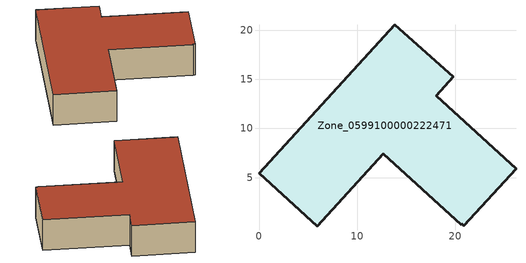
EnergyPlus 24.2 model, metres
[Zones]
Zone_0599100000222471
 floor ground (C_G): 20.86,0.09 20.65,0.28 20.57,0.19 12.66,7.42 5.91,0.04 0,5.43 13.84,20.57 19.8,15.24 18.04,13.31 26.16,5.89 z0
 wall outside (C_F): 13.84,20.57 0,5.43 5.91,0.04 12.66,7.42 20.57,0.19 20.65,0.28 20.86,0.09 26.16,5.89 18.04,13.31 19.8,15.24 13.84,20.57 z0:4.47
 roof outside (C_R): 20.65,0.28 20.86,0.09 26.16,5.89 18.04,13.31 19.8,15.24 13.84,20.57 0,5.43 5.91,0.04 12.66,7.42 20.57,0.19 z4.47
[BUILDING]
Pand.0599100000222471: North Axis=0; Terrain=City; Loads Convergence Tolerance Value=0.04; Temperature Convergence Tolerance Value=0.4; Solar Distribution=FullExterior; Maximum Number of Warmup Days=25; Minimum Number of Warmup Days=1
[Site:Location]
Rotterdam.The.Hague.AP_ZH_NLD Design_Conditions: Latitude=51.96; Longitude=4.45; Time Zone=1; Elevation=-4.5
[SITE:GROUNDTEMPERATURE:BUILDINGSURFACE]
18, 18, 18, 18, 18, 18, 18, 18, 18, 18, 18, 18
[MATERIAL] Thermal Absorptance=0.9; Solar Absorptance=0.7; Visible Absorptance=0.7
Name | Roughness | Thickness | Conductivity | Density | Specific Heat
G.D.1965-1974 | MediumSmooth | 0.15 | 0.882353 | 540 | 1210
F.D.1965-1974 | Rough | 0.3 | 0.697674 | 1920 | 840
R.D.1965-1974 | MediumRough | 0.2 | 0.232558 | 1500 | 1000
[CONSTRUCTION]
C_G: G.D.1965-1974
C_F: F.D.1965-1974
C_R: R.D.1965-1974
[ZONE]
Zone_0599100000222471: Type=1; Multiplier=1; Ceiling Height=Autocalculate; Volume=Autocalculate; Floor Area=autocalculate; Part of Total Floor Area=Yes
[ZONEINFILTRATION:DESIGNFLOWRATE]
Infil_Zone_0599100000222471: Zone or ZoneList or Space or SpaceList=Zone_0599100000222471; Schedule=AlwaysOn; Design Flow Rate Calculation Method=Flow/Area; Flow Rate per Floor Area=0.0042; Constant Term Coefficient=1; Temperature Term Coefficient=0; Velocity Term Coefficient=0; Velocity Squared Term Coefficient=0
[HVACTEMPLATE:ZONE:IDEALLOADSAIRSYSTEM]
Zone_0599100000222471: Maximum Heating Supply Air Temperature=50; Minimum Cooling Supply Air Temperature=13; Maximum Heating Supply Air Humidity Ratio=0.0156; Minimum Cooling Supply Air Humidity Ratio=0.0077; Heating Limit=NoLimit; Cooling Limit=NoLimit; Dehumidification Control Type=ConstantSensibleHeatRatio; Cooling Sensible Heat Ratio=0.7; Dehumidification Setpoint=60; Humidification Control Type=None; Humidification Setpoint=30; Outdoor Air Method=None; Outdoor Air Flow Rate per Person=0.00944; Outdoor Air Flow Rate per Zone Floor Area=0; Outdoor Air Flow Rate per Zone=0; Demand Controlled Ventilation Type=None; Outdoor Air Economizer Type=NoEconomizer; Heat Recovery Type=None; Sensible Heat Recovery Effectiveness=0.7; Latent Heat Recovery Effectiveness=0.65
[ZONECONTROL:THERMOSTAT]
ThermostatControl_Zone_0599100000222471: Zone or ZoneList=Zone_0599100000222471; Control Type Schedule=DualSetpointControlType; Control 1=Thermostat_Zone_0599100000222471; Temperature Difference Between Cutout And Setpoint=0
[THERMOSTATSETPOINT:DUALSETPOINT]
Thermostat_Zone_0599100000222471: Heating Setpoint Temperature Schedule=HeatingSetpoint_Zone_0599100000222471; Cooling Setpoint Temperature Schedule=CoolingSetpoint_Zone_0599100000222471
[SCHEDULE:COMPACT]
HeatingSetpoint_Zone_0599100000222471: Through: 12/31, For: AllDays, Until: 24:00, 21
CoolingSetpoint_Zone_0599100000222471: Through: 12/31, For: AllDays, Until: 24:00, 24
DualSetpointControlType: Through: 12/31, For: AllDays, Until: 24:00, 4
AlwaysOn: Through: 12/31, For: AllDays, Until: 24:00, 1
